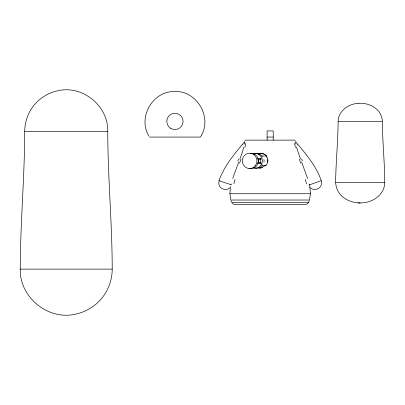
<?xml version="1.0" encoding="UTF-8"?>
<svg xmlns="http://www.w3.org/2000/svg" width="405" height="405" viewBox="0 0 405 405"><rect width="100%" height="100%" fill="white"/><g stroke="black" fill="none" stroke-linecap="round" stroke-linejoin="round"><path stroke-width="0.61" d="M20.25 269.123C20.316 223.18 24.639 177.36 24.705 131.423C24.745 124.618 26.436 117.86 29.611 111.846C35.372 101.022 46.099 93.064 58.133 90.695C82.736 84.999 108.545 106.181 107.76 131.423C107.826 177.36 112.15 223.18 112.215 269.123C112.175 276.65 110.302 284.138 106.788 290.8C100.405 302.783 88.528 311.597 75.203 314.219C47.957 320.527 19.384 297.073 20.25 269.123L112.215 269.123M295.832 144.089L295.503 141.512C304.175 151.986 313.298 162.415 318.988 174.904C320.097 178.003 322.253 181.187 321.362 184.604C320.208 189.57 313.181 191.251 309.901 187.353L310.422 193.732L309.486 200.029L230.83 200.029L229.893 193.732L230.415 187.353C227.134 191.251 220.107 189.57 218.953 184.604C218.011 179.081 222.254 174.185 224.137 169.325C229.812 159.211 237.457 150.417 244.812 141.512L244.488 144.089M254.613 167.873A7.371 7.012 -90 0 0 262.055 165.746L265.376 165.746L265.432 165.265L266.237 165.265M231.012 184.807L231.194 184.002M230.642 186.406L230.577 186.68M243.856 147.111L242.104 152.979M232.718 178.458L238.717 162.051M242.038 153.171L239.871 159.084M309.293 200.647L308.843 201.877M265.432 165.265L262.096 167.503L258.542 167.822M265.376 165.746C271.421 161.114 265.619 150.493 258.542 154.133M321.256 180.701L309.334 184.923M262.263 167.756L261.498 167.888M358.263 103.28C351.327 103.801 344.361 107.173 340.575 113.162C339.015 115.693 338.109 118.63 338.094 121.611C338.053 139.426 336.292 157.18 335.801 174.98C334.712 182.888 336.115 191.909 342.873 197.002C348.29 201.442 355.484 203.386 362.419 202.88C370.094 202.303 377.814 198.571 382.006 191.94C383.732 189.135 384.735 185.885 384.75 182.584C384.72 164.769 382.973 147.015 382.497 129.215C383.16 121.875 382.295 113.354 375.911 108.586C371.026 104.581 364.53 102.824 358.268 103.28M335.796 182.604L384.649 182.584M338.464 121.606C350.315 121.591 370.362 121.561 382.026 121.596M24.705 131.423L107.76 131.423M149.536 137.067L200.359 137.067C213.217 118.23 196.911 89.91 174.17 91.555C152.482 91.191 137.472 117.779 148.989 136.161M273.228 140.216L273.228 130.921L267.087 130.921L267.123 137.067L273.223 137.067M244.984 140.135L295.336 140.135M253.915 154.153A7.371 7.012 -90 0 1 262.055 155.996L266.419 155.996L266.419 157.201M257.534 158.411L261.184 158.411M257.813 159.332L261.028 159.332M257.813 162.405L261.028 162.405M257.534 163.326L261.184 163.326M229.893 193.732L310.422 193.732M260.607 167.933L258.962 167.67M358.02 202.88L360.217 202.961M219.059 180.701L231.037 184.695M301.598 162.051L307.603 178.458M300.444 159.084L296.465 147.111M231.473 201.877L231.027 200.647M309.891 187.307L309.121 184.002M267.123 137.067L267.123 140.216M262.055 155.996L262.055 157.201M262.055 164.536L262.055 165.746M260.623 158.411L260.623 163.326M260.081 158.183L260.081 159.332M260.081 162.02L260.081 163.554M258.319 159.332L258.319 162.405M250.422 153.222A7.68 7.3 -90 0 1 258.349 161.595A7.68 7.3 -90 0 1 249.07 168.252M253.439 153.784A7.371 7.012 -90 0 1 262.379 160.871A7.371 7.012 -90 0 1 253.439 167.953M263.797 159.671A2.455 2.455 0 0 1 263.797 162.071M267.214 159.671A2.455 2.455 0 0 1 267.214 162.071M258.279 154.153A7.371 7.012 -90 0 1 266.419 155.996M260.435 168.202A7.371 7.012 90 0 1 258.982 167.873M260.182 167.953A7.371 7.012 -90 0 1 258.891 167.417M233.827 183.86A31.934 9.371 -74.1 0 1 235.027 179.481M238.682 158.957A42.252 2.531 -68.8 0 1 237.887 160.998M245.688 143.335A12.702 5.032 -75.4 0 1 244.909 147.405M242.97 144.747A13.046 2.744 -77.1 0 1 242.919 145M241.056 159.206A42.252 4.84 -68.8 0 1 239.537 163.099M297.397 145A13.046 2.744 77.1 0 1 297.346 144.747M300.778 163.099A42.252 4.84 68.8 0 1 299.26 159.206M305.289 179.481A31.934 9.371 74.1 0 1 306.494 183.86M302.429 160.998A42.252 2.531 68.8 0 1 301.639 158.957M295.412 147.405A12.702 5.032 75.4 0 1 294.627 143.335M308.595 202.48L307.071 204.039L304.58 204.636L235.74 204.636L233.245 204.039L231.721 202.48L308.595 202.48M255.626 165.291A7.68 7.3 -90 0 0 250.31 153.222A7.68 7.3 -90 0 0 243.025 164.096A7.68 7.3 -90 0 0 255.626 165.291M170.632 128.294A8.13 8.13 0 0 0 183.07 121.692A8.13 8.13 0 0 0 171.138 114.22A8.13 8.13 0 0 0 170.632 128.294"/></g></svg>
